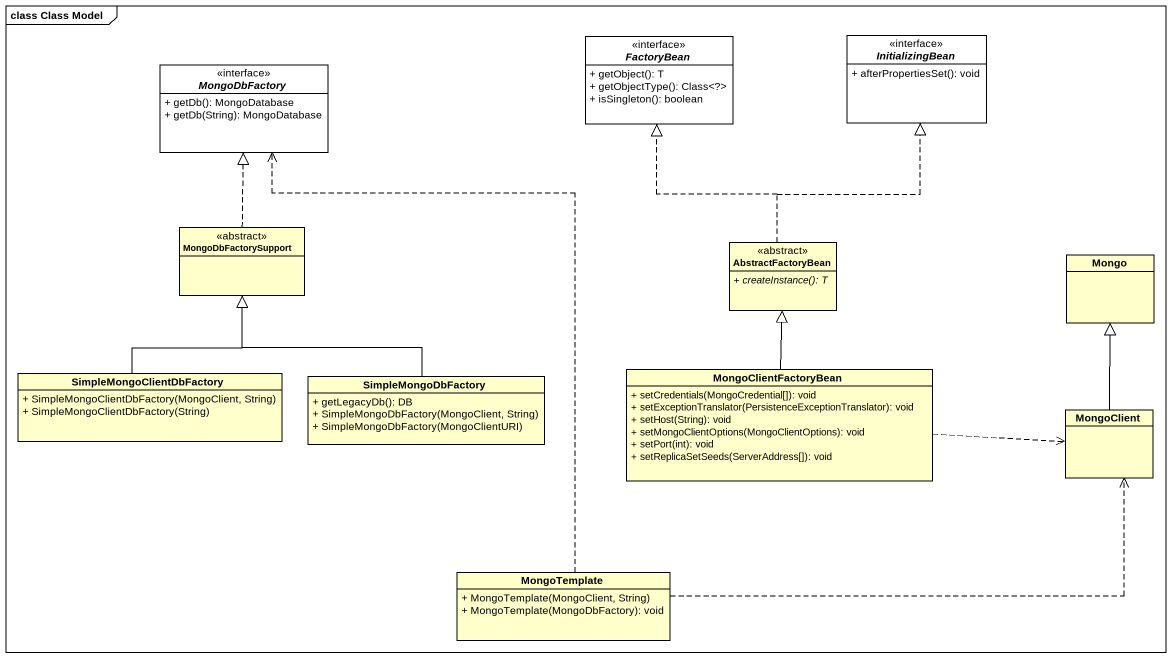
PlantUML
@startuml
mainframe class Class Model
hide circle
hide empty members
skinparam classAttributeIconSize 0
interface FactoryBean #FFFFFF {
  + getObject(): T
  + getObjectType(): Class<?>
  + isSingleton(): boolean
}
interface InitializingBean #FFFFFF {
  + afterPropertiesSet(): void
}
interface MongoDbFactory #FFFFFF {
  + getDb(): MongoDatabase
  + getDb(String): MongoDatabase
}
class MongoDbFactorySupport <<abstract>>
class AbstractFactoryBean <<abstract>> {
  {abstract} + createInstance(): T
}
class Mongo
class SimpleMongoClientDbFactory {
  + SimpleMongoClientDbFactory(MongoClient, String)
  + SimpleMongoClientDbFactory(String)
}
class SimpleMongoDbFactory {
  + getLegacyDb(): DB
  + SimpleMongoDbFactory(MongoClient, String)
  + SimpleMongoDbFactory(MongoClientURI)
}
class MongoClientFactoryBean {
  + setCredentials(MongoCredential[]): void
  + setExceptionTranslator(PersistenceExceptionTranslator): void
  + setHost(String): void
  + setMongoClientOptions(MongoClientOptions): void
  + setPort(int): void
  + setReplicaSetSeeds(ServerAddress[]): void
}
class MongoClient
class MongoTemplate {
  + MongoTemplate(MongoClient, String)
  + MongoTemplate(MongoDbFactory): void
}
MongoDbFactorySupport .up.|> MongoDbFactory
AbstractFactoryBean .up.|> FactoryBean
AbstractFactoryBean .up.|> InitializingBean
SimpleMongoClientDbFactory -up-|> MongoDbFactorySupport
SimpleMongoDbFactory -up-|> MongoDbFactorySupport
MongoClientFactoryBean -up-|> AbstractFactoryBean
MongoClientFactoryBean .right.> MongoClient
MongoClient -up-|> Mongo
MongoTemplate .up.> MongoDbFactory
MongoTemplate .right.> MongoClient
@enduml
